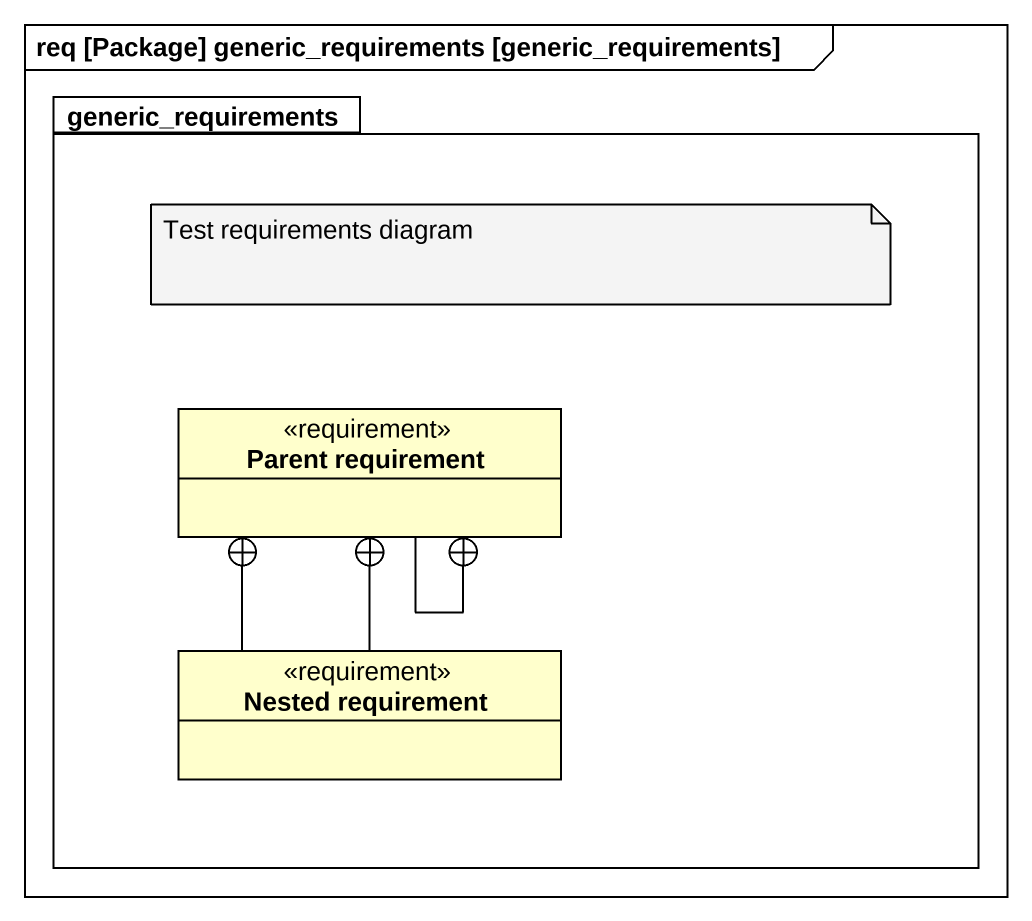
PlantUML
@startuml
mainframe req [Package] generic_requirements [generic_requirements]
hide circle
hide empty members
package generic_requirements {
  class "Parent requirement" as Parent_requirement <<requirement>>
  class "Nested requirement" as Nested_requirement <<requirement>>
}
Parent_requirement --+ Parent_requirement
Nested_requirement -up-+ Parent_requirement
Nested_requirement -up-+ Parent_requirement
note as N1
  Test requirements diagram
end note
@enduml
